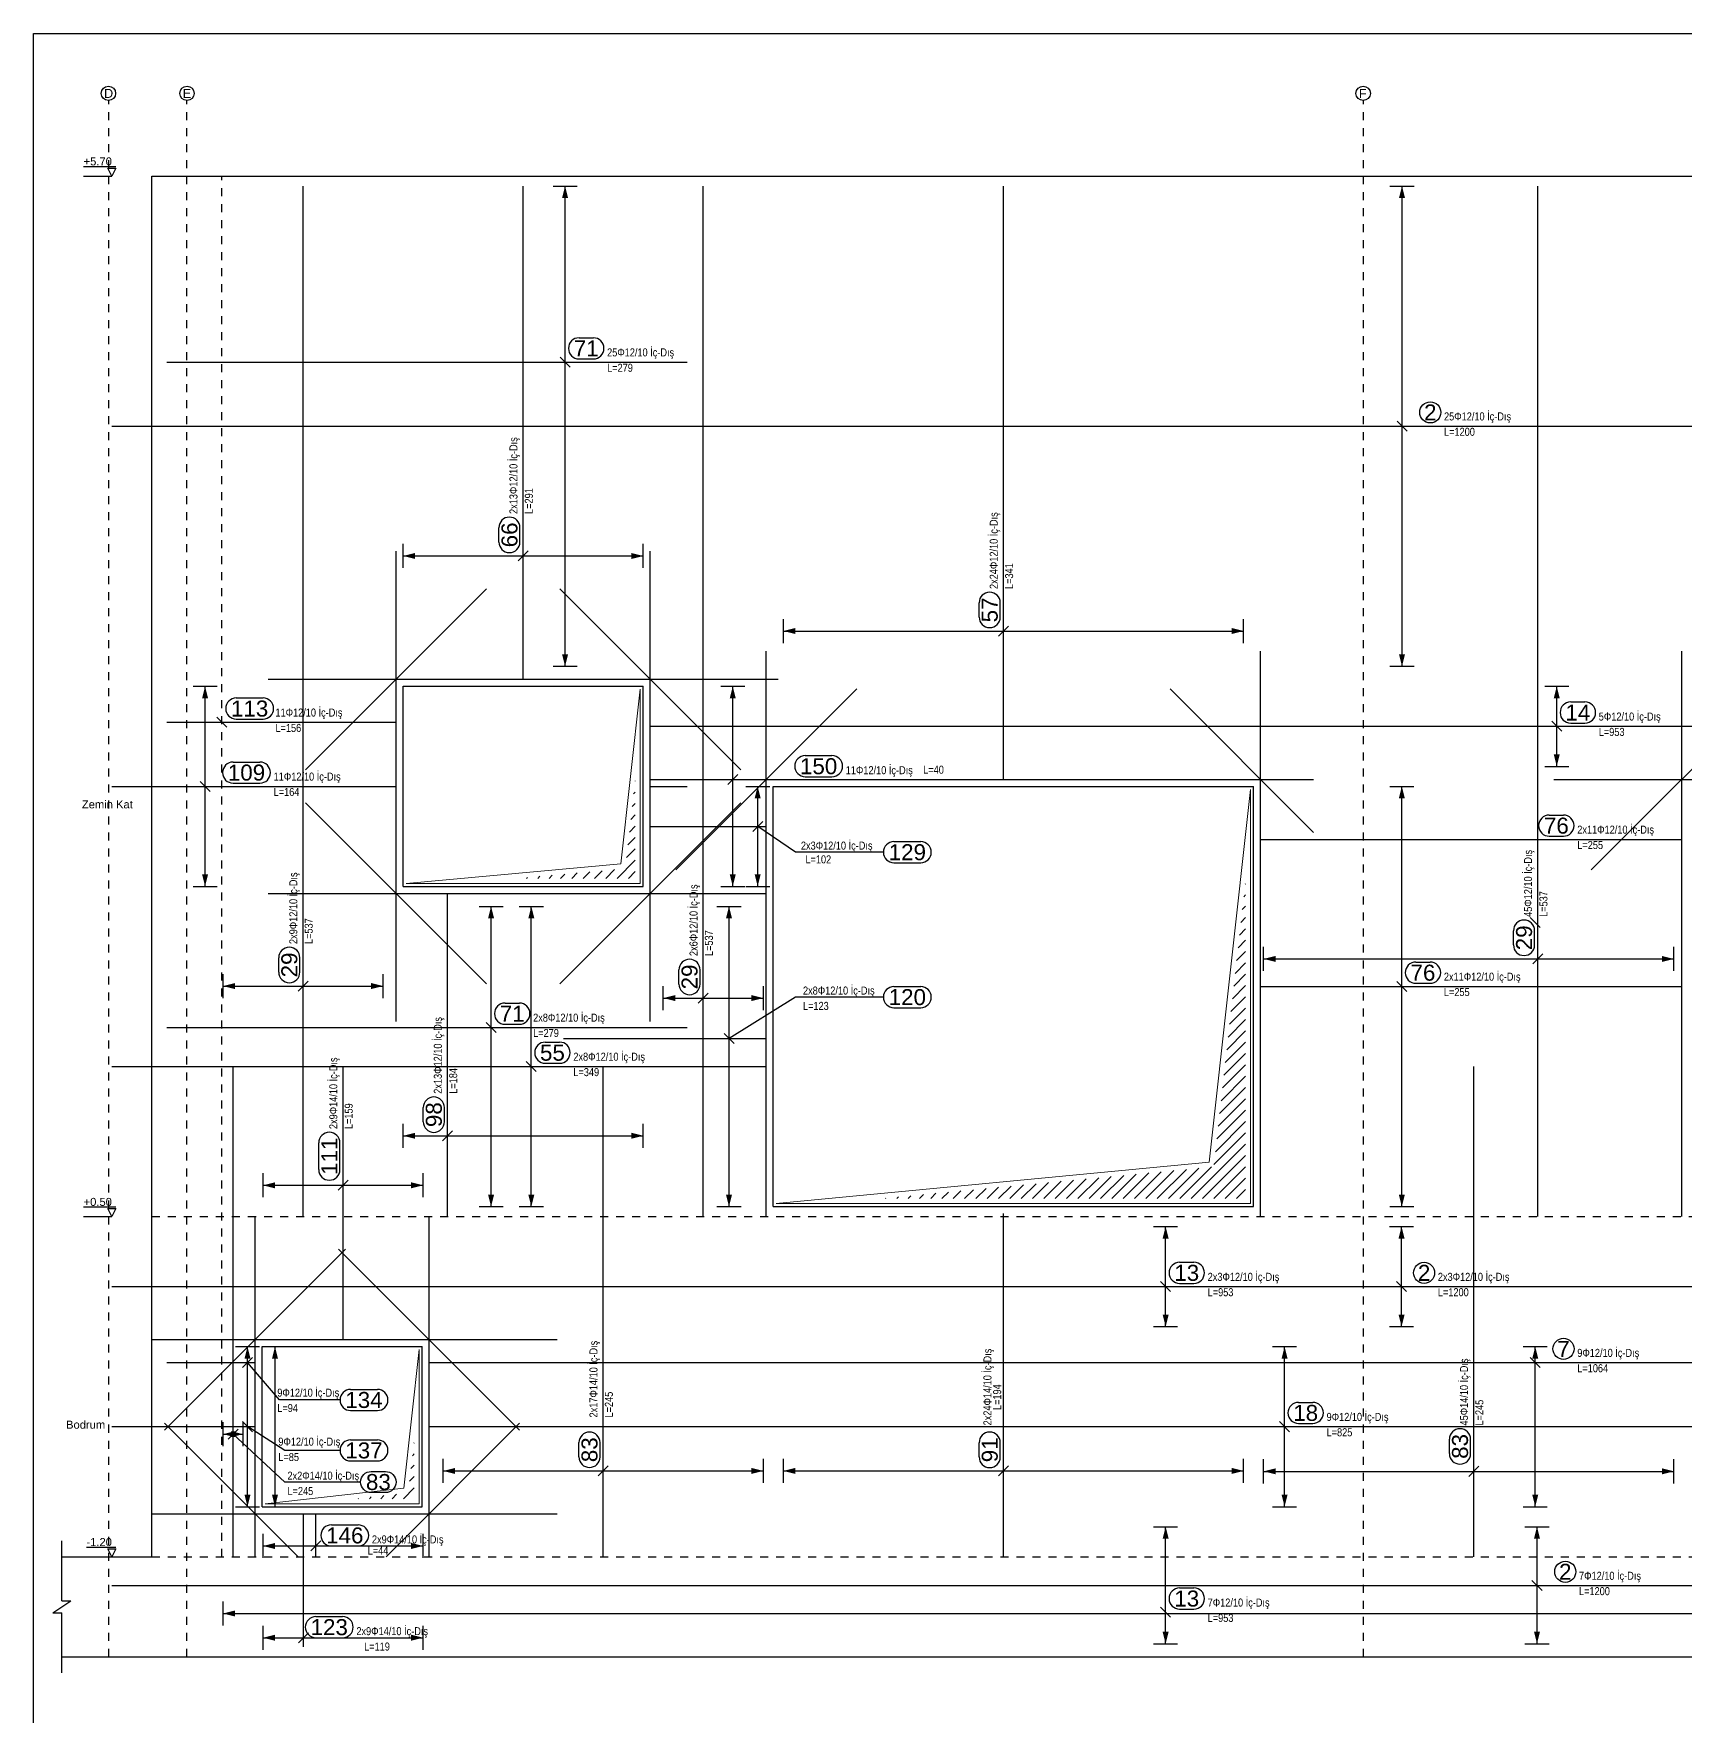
# Model space of a CAD drawing. Header units: metres. Extents: x 419734 to 420376, y 4564732 to 4565123.
# Drawn here: x 419946.1 to 419966.74, y 4564884.92 to 4564905.94 of the extents above; entities that cross this region are included whole.
import ezdxf

# ---------------------------------------------------------------- set-up
doc = ezdxf.new("R2010")
doc.units = ezdxf.units.M
doc.linetypes.add('NASCOSTA', pattern=[0.375, 0.25, -0.125])
doc.linetypes.add('TRATTO-PUNTO', pattern=[1, 0.5, -0.25, 0, -0.25])
for name, color, linetype in [('Standart', 7, 'Continuous'), ('SW_ASSI', 7, 'TRATTO-PUNTO'), ('SW_DIM', 33, 'Continuous'), ('SW_SEZIONI-ARMATURA', 3, 'Continuous'), ('SW_SEZIONI_CARPENTERIA', 4, 'Continuous'), ('SW_TRATT', 7, 'NASCOSTA'), ('SW_TXT_TESTI', 1, 'Continuous')]:
    doc.layers.add(name, color=color, linetype=linetype)
doc.styles.add('arial_1_18', font='arial.ttf', dxfattribs={"height": 0.2})
doc.styles.add('SWS', font='ARIALN.TTF')

msp = doc.modelspace()

# ---------------------------------------------------------------- hatches: boundary and pattern name
at = {"layer": 'SW_DIM', "linetype": 'Continuous', "lineweight": 5}
for points in [[(419952.77906, 4564903.88444), (419952.70406, 4564903.88444), (419952.74156, 4564904.03444)], [(419963.23445, 4564903.88444), (419963.15945, 4564903.88444), (419963.19695, 4564904.03444)], [(419950.86835, 4564899.37506), (419950.71835, 4564899.41256), (419950.86835, 4564899.45006)], [(419953.71835, 4564899.41256), (419953.56835, 4564899.37506), (419953.56835, 4564899.45006)], [(419955.61835, 4564898.43756), (419955.46835, 4564898.47506), (419955.61835, 4564898.51256)], [(419961.21835, 4564898.47506), (419961.06835, 4564898.43756), (419961.06835, 4564898.51256)], [(419952.74156, 4564898.03444), (419952.70406, 4564898.18444), (419952.77906, 4564898.18444)], [(419963.19695, 4564898.03444), (419963.15945, 4564898.18444), (419963.23445, 4564898.18444)], [(419948.28155, 4564897.63444), (419948.20655, 4564897.63444), (419948.24405, 4564897.78444)], [(419954.87348, 4564897.63444), (419954.79848, 4564897.63444), (419954.83598, 4564897.78444)], [(419955.18516, 4564896.38444), (419955.11016, 4564896.38444), (419955.14766, 4564896.53444)], [(419963.23247, 4564896.38444), (419963.15747, 4564896.38444), (419963.19497, 4564896.53444)], [(419948.24405, 4564895.28444), (419948.20655, 4564895.43444), (419948.28155, 4564895.43444)], [(419954.83598, 4564895.28444), (419954.79848, 4564895.43444), (419954.87348, 4564895.43444)], [(419955.14766, 4564895.28444), (419955.11016, 4564895.43444), (419955.18516, 4564895.43444)], [(419951.85473, 4564894.88444), (419951.77973, 4564894.88444), (419951.81723, 4564895.03444)], [(419952.3574, 4564894.88444), (419952.2824, 4564894.88444), (419952.3199, 4564895.03444)], [(419954.8269, 4564894.88444), (419954.7519, 4564894.88444), (419954.7894, 4564895.03444)], [(419961.61835, 4564894.34069), (419961.46835, 4564894.37819), (419961.61835, 4564894.41569)], [(419966.59335, 4564894.37819), (419966.44335, 4564894.34069), (419966.44335, 4564894.41569)], [(419948.61835, 4564894.00185), (419948.46835, 4564894.03935), (419948.61835, 4564894.07685)], [(419950.46835, 4564894.03935), (419950.31835, 4564894.00185), (419950.31835, 4564894.07685)], [(419954.11835, 4564893.85185), (419953.96835, 4564893.88935), (419954.11835, 4564893.92685)], [(419955.21835, 4564893.88935), (419955.06835, 4564893.85185), (419955.06835, 4564893.92685)], [(419950.86835, 4564892.13131), (419950.71835, 4564892.16881), (419950.86835, 4564892.20631)], [(419953.71835, 4564892.16881), (419953.56835, 4564892.13131), (419953.56835, 4564892.20631)], [(419949.11835, 4564891.51233), (419948.96835, 4564891.54983), (419949.11835, 4564891.58733)], [(419950.96835, 4564891.54983), (419950.81835, 4564891.51233), (419950.81835, 4564891.58733)], [(419951.81723, 4564891.28444), (419951.77973, 4564891.43444), (419951.85473, 4564891.43444)], [(419952.3199, 4564891.28444), (419952.2824, 4564891.43444), (419952.3574, 4564891.43444)], [(419954.7894, 4564891.28444), (419954.7519, 4564891.43444), (419954.8269, 4564891.43444)], [(419963.19497, 4564891.28444), (419963.15747, 4564891.43444), (419963.23247, 4564891.43444)], [(419963.22893, 4564890.88444), (419963.15393, 4564890.88444), (419963.19143, 4564891.03444)], [(419963.19143, 4564889.78444), (419963.15393, 4564889.93444), (419963.22893, 4564889.93444)], [(419948.81158, 4564889.38444), (419948.73658, 4564889.38444), (419948.77408, 4564889.53444)], [(419949.15533, 4564889.38444), (419949.08033, 4564889.38444), (419949.11783, 4564889.53444)], [(419961.76734, 4564889.38444), (419961.69234, 4564889.38444), (419961.72984, 4564889.53444)], [(419964.89909, 4564889.38444), (419964.82409, 4564889.38444), (419964.86159, 4564889.53444)], [(419948.61835, 4564888.40319), (419948.46835, 4564888.44069), (419948.61835, 4564888.47819)], [(419948.71835, 4564888.44069), (419948.56835, 4564888.40319), (419948.56835, 4564888.47819)], [(419951.36835, 4564887.94381), (419951.21835, 4564887.98131), (419951.36835, 4564888.01881)], [(419955.21835, 4564887.98131), (419955.06835, 4564887.94381), (419955.06835, 4564888.01881)], [(419955.61835, 4564887.94381), (419955.46835, 4564887.98131), (419955.61835, 4564888.01881)], [(419961.21835, 4564887.98131), (419961.06835, 4564887.94381), (419961.06835, 4564888.01881)], [(419961.61835, 4564887.93884), (419961.46835, 4564887.97634), (419961.61835, 4564888.01384)], [(419966.59335, 4564887.97634), (419966.44335, 4564887.93884), (419966.44335, 4564888.01384)], [(419948.77408, 4564887.53444), (419948.73658, 4564887.68444), (419948.81158, 4564887.68444)], [(419949.11783, 4564887.53444), (419949.08033, 4564887.68444), (419949.15533, 4564887.68444)], [(419961.72984, 4564887.53444), (419961.69234, 4564887.68444), (419961.76734, 4564887.68444)], [(419964.86159, 4564887.53444), (419964.82409, 4564887.68444), (419964.89909, 4564887.68444)], [(419960.2817, 4564887.13444), (419960.2067, 4564887.13444), (419960.2442, 4564887.28444)], [(419964.92091, 4564887.13444), (419964.84591, 4564887.13444), (419964.88341, 4564887.28444)], [(419949.11835, 4564887.00631), (419948.96835, 4564887.04381), (419949.11835, 4564887.08131)], [(419950.96835, 4564887.04381), (419950.81835, 4564887.00631), (419950.81835, 4564887.08131)], [(419948.61835, 4564886.16233), (419948.46835, 4564886.19983), (419948.61835, 4564886.23733)], [(419949.11835, 4564885.85996), (419948.96835, 4564885.89746), (419949.11835, 4564885.93496)], [(419950.96835, 4564885.89746), (419950.81835, 4564885.85996), (419950.81835, 4564885.93496)], [(419960.2442, 4564885.82194), (419960.2067, 4564885.97194), (419960.2817, 4564885.97194)], [(419964.88341, 4564885.82194), (419964.84591, 4564885.97194), (419964.92091, 4564885.97194)]]:
    msp.add_hatch(color=256, dxfattribs=at).paths.add_polyline_path(points)
at = {"layer": 'SW_DIM', "linetype": 'Continuous', "lineweight": -3}
for points in [[(419965.16738, 4564897.63444), (419965.09238, 4564897.63444), (419965.12988, 4564897.78444)], [(419965.12988, 4564896.78444), (419965.09238, 4564896.93444), (419965.16738, 4564896.93444)], [(419963.23247, 4564896.38444), (419963.15747, 4564896.38444), (419963.19497, 4564896.53444)], [(419963.19497, 4564891.28444), (419963.15747, 4564891.43444), (419963.23247, 4564891.43444)], [(419960.2817, 4564890.88444), (419960.2067, 4564890.88444), (419960.2442, 4564891.03444)], [(419960.2442, 4564889.78444), (419960.2067, 4564889.93444), (419960.2817, 4564889.93444)]]:
    msp.add_hatch(color=256, dxfattribs=at).paths.add_polyline_path(points)

# ---------------------------------------------------------------- linework, layer by layer
for centre in [(419947.03684, 4564905.19272), (419948.01833, 4564905.19279), (419962.71184, 4564905.19272)]:
    msp.add_circle(centre, 0.09)
at = {"layer": 'Standart', "color": 2}
msp.add_line((419946.10266, 4564905.93855), (420327.35266, 4564905.93855), dxfattribs=at)
msp.add_lwpolyline([(420376.27637, 4564863.89188), (419946.10266, 4564863.89188), (419946.10266, 4564905.93855)], dxfattribs=at)
at = {"layer": 'Standart', "color": 2, "linetype": 'Continuous', "lineweight": 5}
for points in [[(419952.80406, 4564901.77194), (419952.67906, 4564901.89694)], [(419963.25945, 4564900.97194), (419963.13445, 4564901.09694)], [(419952.15585, 4564899.35006), (419952.28085, 4564899.47506)], [(419958.15585, 4564898.41256), (419958.28085, 4564898.53756)], [(419953.43783, 4564895.56444), (419953.68033, 4564897.74694)], [(419953.68033, 4564895.32194), (419953.68033, 4564897.74694)], [(419948.51784, 4564897.27194), (419948.39284, 4564897.39694)], [(419965.19238, 4564897.22194), (419965.06738, 4564897.34694)], [(419954.77348, 4564896.55944), (419954.89848, 4564896.68444)], [(419948.30655, 4564896.47194), (419948.18155, 4564896.59694)], [(419953.59803, 4564896.44024), (419953.61783, 4564896.46004)], [(419953.61571, 4564896.59938), (419953.61783, 4564896.60151)], [(419960.78783, 4564891.83944), (419961.30533, 4564896.49694)], [(419961.30533, 4564891.32194), (419961.30533, 4564896.49694)], [(419953.58035, 4564896.28109), (419953.61783, 4564896.31857)], [(419953.54498, 4564895.96279), (419953.61783, 4564896.03564)], [(419953.56266, 4564896.12194), (419953.61783, 4564896.17711)], [(419955.08516, 4564895.97194), (419955.21016, 4564896.09694)], [(419953.5273, 4564895.80364), (419953.61783, 4564895.89418)], [(419953.39103, 4564895.38444), (419953.61783, 4564895.61124)], [(419953.50961, 4564895.64449), (419953.61783, 4564895.75271)], [(419950.75533, 4564895.32194), (419953.43783, 4564895.56444)], [(419952.2593, 4564895.38444), (419952.27107, 4564895.3962)], [(419952.40077, 4564895.38444), (419952.42659, 4564895.41026)], [(419952.54223, 4564895.38444), (419952.58212, 4564895.42433)], [(419952.6837, 4564895.38444), (419952.73765, 4564895.43839)], [(419952.82516, 4564895.38444), (419952.89317, 4564895.45245)], [(419952.96663, 4564895.38444), (419953.0487, 4564895.46651)], [(419953.1081, 4564895.38444), (419953.20422, 4564895.48056)], [(419953.24956, 4564895.38444), (419953.35975, 4564895.49462)], [(419953.53249, 4564895.38444), (419953.61783, 4564895.46978)], [(419950.75533, 4564895.32194), (419953.68033, 4564895.32194)], [(419961.21891, 4564895.15319), (419961.24283, 4564895.17711)], [(419961.23659, 4564895.31234), (419961.24283, 4564895.31857)], [(419961.20122, 4564894.99404), (419961.24283, 4564895.03564)], [(419961.18354, 4564894.83489), (419961.24283, 4564894.89418)], [(419964.92408, 4564894.77194), (419964.79908, 4564894.89694)], [(419961.14817, 4564894.51659), (419961.24283, 4564894.61125)], [(419961.16586, 4564894.67574), (419961.24283, 4564894.75271)], [(419961.13049, 4564894.35744), (419961.24283, 4564894.46978)], [(419964.83085, 4564894.31569), (419964.95585, 4564894.44069)], [(419961.09512, 4564894.03914), (419961.24283, 4564894.18685)], [(419961.11281, 4564894.19829), (419961.24283, 4564894.32831)], [(419949.40585, 4564893.97685), (419949.53085, 4564894.10185)], [(419954.40585, 4564893.82685), (419954.53085, 4564893.95185)], [(419961.07744, 4564893.87999), (419961.24283, 4564894.04538)], [(419963.25747, 4564893.97194), (419963.13247, 4564894.09694)], [(419961.04207, 4564893.5617), (419961.24283, 4564893.76245)], [(419961.05976, 4564893.72084), (419961.24283, 4564893.90391)], [(419951.87973, 4564893.45993), (419951.75473, 4564893.58493)], [(419961.02439, 4564893.40255), (419961.24283, 4564893.62098)], [(419954.8519, 4564893.32136), (419954.7269, 4564893.44636)], [(419960.98902, 4564893.08425), (419961.24283, 4564893.33805)], [(419961.00671, 4564893.2434), (419961.24283, 4564893.47952)], [(419952.3824, 4564892.97194), (419952.2574, 4564893.09694)], [(419960.97134, 4564892.9251), (419961.24283, 4564893.19659)], [(419960.93598, 4564892.6068), (419961.24283, 4564892.91365)], [(419960.95366, 4564892.76595), (419961.24283, 4564893.05512)], [(419960.91829, 4564892.44765), (419961.24283, 4564892.77219)], [(419960.88292, 4564892.12935), (419961.24283, 4564892.48926)], [(419960.90061, 4564892.2885), (419961.24283, 4564892.63072)], [(419960.86524, 4564891.9702), (419961.24283, 4564892.34779)], [(419951.21108, 4564892.10631), (419951.33608, 4564892.23131)], [(419960.56241, 4564891.38444), (419961.24283, 4564892.06486)], [(419960.84756, 4564891.81105), (419961.24283, 4564892.20632)], [(419955.38033, 4564891.32194), (419960.78783, 4564891.83944)], [(419960.70387, 4564891.38444), (419961.24283, 4564891.92339)], [(419949.90585, 4564891.48733), (419950.03085, 4564891.61233)], [(419958.86482, 4564891.38444), (419959.09503, 4564891.61465)], [(419959.00628, 4564891.38444), (419959.25146, 4564891.62962)], [(419959.14775, 4564891.38444), (419959.4079, 4564891.64459)], [(419959.28921, 4564891.38444), (419959.56434, 4564891.65956)], [(419959.43068, 4564891.38444), (419959.72078, 4564891.67453)], [(419959.57214, 4564891.38444), (419959.87721, 4564891.68951)], [(419959.71361, 4564891.38444), (419960.03365, 4564891.70448)], [(419959.85508, 4564891.38444), (419960.19009, 4564891.71945)], [(419959.99654, 4564891.38444), (419960.34652, 4564891.73442)], [(419960.13801, 4564891.38444), (419960.50296, 4564891.74939)], [(419960.27948, 4564891.38444), (419960.6594, 4564891.76436)], [(419960.42094, 4564891.38444), (419960.81584, 4564891.77933)], [(419960.84534, 4564891.38444), (419961.24283, 4564891.78193)], [(419960.9868, 4564891.38444), (419961.24283, 4564891.64046)], [(419956.88429, 4564891.38444), (419956.90491, 4564891.40505)], [(419957.02576, 4564891.38444), (419957.06135, 4564891.42003)], [(419957.16723, 4564891.38444), (419957.21779, 4564891.435)], [(419957.30869, 4564891.38444), (419957.37422, 4564891.44997)], [(419957.45016, 4564891.38444), (419957.53066, 4564891.46494)], [(419957.59162, 4564891.38444), (419957.6871, 4564891.47991)], [(419957.73309, 4564891.38444), (419957.84353, 4564891.49488)], [(419957.87455, 4564891.38444), (419957.99997, 4564891.50985)], [(419958.01602, 4564891.38444), (419958.15641, 4564891.52482)], [(419958.15749, 4564891.38444), (419958.31284, 4564891.53979)], [(419958.29895, 4564891.38444), (419958.46928, 4564891.55477)], [(419958.44042, 4564891.38444), (419958.62572, 4564891.56974)], [(419958.58189, 4564891.38444), (419958.78215, 4564891.58471)], [(419958.72335, 4564891.38444), (419958.93859, 4564891.59968)], [(419961.12827, 4564891.38444), (419961.24283, 4564891.49899)], [(419955.38033, 4564891.32194), (419961.30533, 4564891.32194)], [(419956.74283, 4564891.38444), (419956.74847, 4564891.39008)], [(419960.3067, 4564890.22194), (419960.1817, 4564890.34694)], [(419963.25393, 4564890.22194), (419963.12893, 4564890.34694)], [(419948.71158, 4564889.27194), (419948.83658, 4564889.39694)], [(419950.72533, 4564887.76444), (419950.91783, 4564889.49694)], [(419950.91783, 4564887.57194), (419950.91783, 4564889.49694)], [(419964.92409, 4564889.27194), (419964.79909, 4564889.39694)], [(419948.53168, 4564888.37819), (419948.65668, 4564888.50319)], [(419948.83658, 4564888.47194), (419948.71158, 4564888.59694)], [(419961.79234, 4564888.47194), (419961.66734, 4564888.59694)], [(419950.85108, 4564888.33018), (419950.85533, 4564888.33444)], [(419950.81571, 4564888.01189), (419950.85533, 4564888.05151)], [(419950.8334, 4564888.17103), (419950.85533, 4564888.19297)], [(419953.15586, 4564887.91881), (419953.28086, 4564888.04381)], [(419958.15585, 4564887.91881), (419958.28085, 4564888.04381)], [(419964.03085, 4564887.91384), (419964.15585, 4564888.03884)], [(419950.79803, 4564887.85274), (419950.85533, 4564887.91004)], [(419948.99283, 4564887.57194), (419950.72533, 4564887.76444)], [(419950.15533, 4564887.63444), (419950.15959, 4564887.63869)], [(419950.2968, 4564887.63444), (419950.31874, 4564887.65637)], [(419950.43827, 4564887.63444), (419950.47789, 4564887.67406)], [(419950.57973, 4564887.63444), (419950.63704, 4564887.69174)], [(419950.7212, 4564887.63444), (419950.85533, 4564887.76857)], [(419948.99283, 4564887.57194), (419950.91783, 4564887.57194)], [(419949.56369, 4564886.98131), (419949.68869, 4564887.10631)], [(419964.94591, 4564886.48694), (419964.82091, 4564886.61194)], [(419960.3067, 4564886.15233), (419960.1817, 4564886.27733)], [(419949.40983, 4564885.83496), (419949.53483, 4564885.95996)]]:
    msp.add_lwpolyline(points, dxfattribs=at)
at = {"layer": 'SW_ASSI', "ltscale": 0.2}
for points in [[(419947.04283, 4564885.65943), (419947.04283, 4564905.10292)], [(419948.01783, 4564885.65943), (419948.01783, 4564905.10292)], [(419962.71783, 4564885.65943), (419962.71783, 4564905.10292)]]:
    msp.add_lwpolyline(points, dxfattribs=at)
at = {"layer": 'SW_DIM', "linetype": 'Continuous', "lineweight": -3}
for points in [[(419947.13033, 4564904.2761), (419946.72682, 4564904.2761)], [(419947.08033, 4564904.15944), (419947.03033, 4564904.25944)], [(419947.03033, 4564904.25944), (419947.13033, 4564904.25944)], [(419947.13033, 4564904.25944), (419947.08033, 4564904.15944)], [(419946.72682, 4564904.15944), (419947.08033, 4564904.15944)], [(419952.59156, 4564904.03444), (419952.89156, 4564904.03444)], [(419952.74156, 4564898.03444), (419952.74156, 4564904.03444)], [(419963.04695, 4564904.03444), (419963.34695, 4564904.03444)], [(419963.19695, 4564898.03444), (419963.19695, 4564904.03444)], [(419950.71835, 4564899.26256), (419950.71835, 4564899.56256)], [(419950.71835, 4564899.41256), (419953.71835, 4564899.41256)], [(419953.71835, 4564899.26256), (419953.71835, 4564899.56256)], [(419955.46835, 4564898.32506), (419955.46835, 4564898.62506)], [(419961.21835, 4564898.32506), (419961.21835, 4564898.62506)], [(419955.46835, 4564898.47506), (419961.21835, 4564898.47506)], [(419952.59156, 4564898.03444), (419952.89156, 4564898.03444)], [(419963.04695, 4564898.03444), (419963.34695, 4564898.03444)], [(419948.09405, 4564897.78444), (419948.39405, 4564897.78444)], [(419948.24405, 4564895.28444), (419948.24405, 4564897.78444)], [(419954.68598, 4564897.78444), (419954.98598, 4564897.78444)], [(419954.83598, 4564895.28444), (419954.83598, 4564897.78444)], [(419964.97988, 4564897.78444), (419965.27988, 4564897.78444)], [(419965.12988, 4564896.78444), (419965.12988, 4564897.78444)], [(419964.97988, 4564896.78444), (419965.27988, 4564896.78444)], [(419954.99766, 4564896.53444), (419955.29766, 4564896.53444)], [(419955.14766, 4564895.28444), (419955.14766, 4564896.53444)], [(419963.04497, 4564896.53444), (419963.34497, 4564896.53444)], [(419963.19497, 4564891.28444), (419963.19497, 4564896.53444)], [(419948.09405, 4564895.28444), (419948.39405, 4564895.28444)], [(419954.68598, 4564895.28444), (419954.98598, 4564895.28444)], [(419954.99766, 4564895.28444), (419955.29766, 4564895.28444)], [(419951.66723, 4564895.03444), (419951.96723, 4564895.03444)], [(419951.81723, 4564891.28444), (419951.81723, 4564895.03444)], [(419952.1699, 4564895.03444), (419952.4699, 4564895.03444)], [(419952.3199, 4564891.28444), (419952.3199, 4564895.03444)], [(419954.6394, 4564895.03444), (419954.9394, 4564895.03444)], [(419954.7894, 4564891.28444), (419954.7894, 4564895.03444)], [(419961.46835, 4564894.22819), (419961.46835, 4564894.52819)], [(419961.46835, 4564894.37819), (419966.59335, 4564894.37819)], [(419966.59335, 4564894.22819), (419966.59335, 4564894.52819)], [(419948.46835, 4564893.88935), (419948.46835, 4564894.18935)], [(419950.46835, 4564893.88935), (419950.46835, 4564894.18935)], [(419948.46835, 4564894.03935), (419950.46835, 4564894.03935)], [(419953.96835, 4564893.73935), (419953.96835, 4564894.03935)], [(419955.21835, 4564893.73935), (419955.21835, 4564894.03935)], [(419953.96835, 4564893.88935), (419955.21835, 4564893.88935)], [(419950.71835, 4564892.01881), (419950.71835, 4564892.31881)], [(419953.71835, 4564892.01881), (419953.71835, 4564892.31881)], [(419950.71835, 4564892.16881), (419953.71835, 4564892.16881)], [(419948.96835, 4564891.39983), (419948.96835, 4564891.69983)], [(419950.96835, 4564891.39983), (419950.96835, 4564891.69983)], [(419948.96835, 4564891.54983), (419950.96835, 4564891.54983)], [(419947.13033, 4564891.2761), (419946.72682, 4564891.2761)], [(419947.08033, 4564891.15944), (419947.03033, 4564891.25944)], [(419947.03033, 4564891.25944), (419947.13033, 4564891.25944)], [(419947.13033, 4564891.25944), (419947.08033, 4564891.15944)], [(419951.66723, 4564891.28444), (419951.96723, 4564891.28444)], [(419952.1699, 4564891.28444), (419952.4699, 4564891.28444)], [(419954.6394, 4564891.28444), (419954.9394, 4564891.28444)], [(419963.04497, 4564891.28444), (419963.34497, 4564891.28444)], [(419946.72682, 4564891.15944), (419947.08033, 4564891.15944)], [(419960.0942, 4564891.03444), (419960.3942, 4564891.03444)], [(419960.2442, 4564889.78444), (419960.2442, 4564891.03444)], [(419963.04143, 4564891.03444), (419963.34143, 4564891.03444)], [(419963.19143, 4564889.78444), (419963.19143, 4564891.03444)], [(419960.0942, 4564889.78444), (419960.3942, 4564889.78444)], [(419963.04143, 4564889.78444), (419963.34143, 4564889.78444)], [(419948.62408, 4564889.53444), (419948.92408, 4564889.53444)], [(419948.77408, 4564887.53444), (419948.77408, 4564889.53444)], [(419948.96783, 4564889.53444), (419949.26783, 4564889.53444)], [(419949.11783, 4564887.53444), (419949.11783, 4564889.53444)], [(419961.57984, 4564889.53444), (419961.87984, 4564889.53444)], [(419961.72984, 4564887.53444), (419961.72984, 4564889.53444)], [(419964.71159, 4564889.53444), (419965.01159, 4564889.53444)], [(419964.86159, 4564887.53444), (419964.86159, 4564889.53444)], [(419948.46835, 4564888.29069), (419948.46835, 4564888.59069)], [(419948.71835, 4564888.29069), (419948.71835, 4564888.59069)], [(419948.46835, 4564888.44069), (419948.71835, 4564888.44069)], [(419951.21835, 4564887.83131), (419951.21835, 4564888.13131)], [(419955.21835, 4564887.83131), (419955.21835, 4564888.13131)], [(419955.46835, 4564887.83131), (419955.46835, 4564888.13131)], [(419961.21835, 4564887.83131), (419961.21835, 4564888.13131)], [(419961.46835, 4564887.82634), (419961.46835, 4564888.12634)], [(419966.59335, 4564887.82634), (419966.59335, 4564888.12634)], [(419951.21835, 4564887.98131), (419955.21835, 4564887.98131)], [(419955.46835, 4564887.98131), (419961.21835, 4564887.98131)], [(419961.46835, 4564887.97634), (419966.59335, 4564887.97634)], [(419948.62408, 4564887.53444), (419948.92408, 4564887.53444)], [(419948.96783, 4564887.53444), (419949.26783, 4564887.53444)], [(419961.57984, 4564887.53444), (419961.87984, 4564887.53444)], [(419964.71159, 4564887.53444), (419965.01159, 4564887.53444)], [(419948.96835, 4564886.89381), (419948.96835, 4564887.19381)], [(419950.96835, 4564886.89381), (419950.96835, 4564887.19381)], [(419960.0942, 4564887.28444), (419960.3942, 4564887.28444)], [(419960.2442, 4564885.82194), (419960.2442, 4564887.28444)], [(419964.73341, 4564887.28444), (419965.03341, 4564887.28444)], [(419964.88341, 4564885.82194), (419964.88341, 4564887.28444)], [(419946.45533, 4564886.35944), (419946.45533, 4564887.10944)], [(419947.13033, 4564887.0261), (419946.76192, 4564887.0261)], [(419947.08033, 4564886.90944), (419947.03033, 4564887.00944)], [(419947.03033, 4564887.00944), (419947.13033, 4564887.00944)], [(419947.13033, 4564887.00944), (419947.08033, 4564886.90944)], [(419948.96835, 4564887.04381), (419950.96835, 4564887.04381)], [(419946.76192, 4564886.90944), (419947.08033, 4564886.90944)], [(419946.34283, 4564886.20944), (419946.56783, 4564886.35944)], [(419946.45533, 4564886.35944), (419946.56783, 4564886.35944)], [(419948.46835, 4564886.04983), (419948.46835, 4564886.34983)], [(419946.34283, 4564886.20944), (419946.45533, 4564886.20944)], [(419946.45533, 4564885.45944), (419946.45533, 4564886.20944)], [(419948.46835, 4564886.19983), (419998.59335, 4564886.19983)], [(419948.96835, 4564885.74746), (419948.96835, 4564886.04746)], [(419950.96835, 4564885.74746), (419950.96835, 4564886.04746)], [(419948.96835, 4564885.89746), (419950.96835, 4564885.89746)], [(419960.0942, 4564885.82194), (419960.3942, 4564885.82194)], [(419964.73341, 4564885.82194), (419965.03341, 4564885.82194)]]:
    msp.add_lwpolyline(points, dxfattribs=at)
at = {"layer": 'SW_SEZIONI-ARMATURA'}
for points in [[(419949.46835, 4564891.15944), (419949.46835, 4564904.03444)], [(419952.21835, 4564897.87194), (419952.21835, 4564904.03444)], [(419954.46835, 4564891.15944), (419954.46835, 4564904.03444)], [(419958.21835, 4564896.62194), (419958.21835, 4564904.03444)], [(419964.89335, 4564891.15944), (419964.89335, 4564904.03444)], [(419952.9159, 4564902.13844), (419953.09467, 4564902.13844)], [(419947.76783, 4564901.83444), (419954.26663, 4564901.83444)], [(419952.9159, 4564901.87444), (419953.09467, 4564901.87444)], [(419947.08033, 4564901.03444), (419977.08033, 4564901.03444)], [(419951.91435, 4564899.5869), (419951.91435, 4564899.76567)], [(419952.17835, 4564899.5869), (419952.17835, 4564899.76567)], [(419950.63033, 4564893.59694), (419950.63033, 4564899.47194)], [(419953.80534, 4564893.59694), (419953.80534, 4564899.47194)], [(419949.49896, 4564896.74057), (419951.76171, 4564899.00331)], [(419954.9367, 4564896.74057), (419952.67396, 4564899.00331)], [(419957.91435, 4564898.6494), (419957.91435, 4564898.82817)], [(419958.17835, 4564898.6494), (419958.17835, 4564898.82817)], [(419955.25533, 4564891.15943), (419955.25533, 4564898.22194)], [(419961.43033, 4564891.15943), (419961.43033, 4564898.22194)], [(419966.69283, 4564891.15943), (419966.69283, 4564898.22194)], [(419949.03034, 4564897.87194), (419955.40533, 4564897.87194)], [(419954.12396, 4564895.49057), (419956.3867, 4564897.75331)], [(419962.09336, 4564895.95891), (419960.29896, 4564897.75331)], [(419965.56146, 4564895.49057), (419967.8242, 4564897.75331)], [(419948.63374, 4564897.63844), (419948.96789, 4564897.63844)], [(419965.30422, 4564897.58844), (419965.48298, 4564897.58844)], [(419947.76783, 4564897.33444), (419950.63033, 4564897.33444)], [(419948.63374, 4564897.37444), (419948.96789, 4564897.37444)], [(419953.80534, 4564897.28444), (419982.72348, 4564897.28444)], [(419965.30422, 4564897.32444), (419965.48298, 4564897.32444)], [(419955.74185, 4564896.9183), (419956.07599, 4564896.9183)], [(419948.59454, 4564896.83844), (419948.92868, 4564896.83844)], [(419955.74185, 4564896.6543), (419956.07599, 4564896.6543)], [(419947.08033, 4564896.53444), (419950.63033, 4564896.53444)], [(419948.59454, 4564896.57444), (419948.92868, 4564896.57444)], [(419953.80534, 4564896.62194), (419962.09336, 4564896.62194)], [(419953.80534, 4564896.53444), (419954.26663, 4564896.53444)], [(419965.09283, 4564896.62194), (419974.46783, 4564896.62194)], [(419949.49896, 4564896.32831), (419951.76171, 4564894.06557)], [(419952.67396, 4564894.06557), (419954.9367, 4564896.32831)], [(419953.80534, 4564896.03444), (419955.25533, 4564896.03444)], [(419956.7182, 4564895.71163), (419955.61911, 4564895.71163), (419955.14766, 4564896.03444)], [(419965.03592, 4564896.1756), (419965.21469, 4564896.1756)], [(419956.8502, 4564895.84363), (419957.18435, 4564895.84363)], [(419961.43033, 4564895.8716), (419966.69283, 4564895.8716)], [(419965.03592, 4564895.9116), (419965.21469, 4564895.9116)], [(419956.8502, 4564895.57963), (419957.18435, 4564895.57963)], [(419949.03034, 4564895.19694), (419955.25533, 4564895.19694)], [(419951.27358, 4564891.15944), (419951.27358, 4564895.19694)], [(419964.58935, 4564894.55253), (419964.58935, 4564894.73129)], [(419964.85335, 4564894.55253), (419964.85335, 4564894.73129)], [(419949.16435, 4564894.21369), (419949.16435, 4564894.39246)], [(419949.42835, 4564894.21369), (419949.42835, 4564894.39246)], [(419963.36931, 4564894.33844), (419963.54807, 4564894.33844)], [(419954.16435, 4564894.06369), (419954.16435, 4564894.24246)], [(419954.42835, 4564894.06369), (419954.42835, 4564894.24246)], [(419956.8502, 4564894.03314), (419957.18435, 4564894.03314)], [(419961.43033, 4564894.03444), (419966.69283, 4564894.03444)], [(419963.36931, 4564894.07444), (419963.54807, 4564894.07444)], [(419951.99158, 4564893.82643), (419952.17034, 4564893.82643)], [(419956.7182, 4564893.90114), (419955.61911, 4564893.90114), (419954.7894, 4564893.38386)], [(419956.8502, 4564893.76914), (419957.18435, 4564893.76914)], [(419947.76783, 4564893.52243), (419954.26663, 4564893.52243)], [(419951.99158, 4564893.56243), (419952.17034, 4564893.56243)], [(419952.49424, 4564893.33844), (419952.67301, 4564893.33844)], [(419952.72348, 4564893.38386), (419955.25533, 4564893.38386)], [(419952.49424, 4564893.07444), (419952.67301, 4564893.07444)], [(419947.08033, 4564893.03444), (419955.25533, 4564893.03444)], [(419948.59418, 4564886.90944), (419948.59418, 4564893.03444)], [(419949.96835, 4564889.62194), (419949.96835, 4564893.03444)], [(419953.21835, 4564886.90944), (419953.21835, 4564893.03444)], [(419964.09335, 4564886.90944), (419964.09335, 4564893.03444)], [(419950.96958, 4564892.34315), (419950.96958, 4564892.52192)], [(419951.23358, 4564892.34315), (419951.23358, 4564892.52192)], [(419949.66435, 4564891.74615), (419949.66435, 4564892.08029)], [(419949.92835, 4564891.74615), (419949.92835, 4564892.08029)], [(419958.21835, 4564886.90944), (419958.21835, 4564891.19694)], [(419948.86783, 4564886.90943), (419948.86783, 4564891.15944)], [(419951.04284, 4564886.90943), (419951.04284, 4564891.15944)], [(419947.73646, 4564888.49057), (419949.99921, 4564890.75331)], [(419952.1742, 4564888.49057), (419949.91146, 4564890.75331)], [(419960.41855, 4564890.58844), (419960.59731, 4564890.58844)], [(419947.08033, 4564890.28444), (419977.08033, 4564890.28444)], [(419960.41855, 4564890.32444), (419960.59731, 4564890.32444)], [(419947.58033, 4564889.62194), (419952.64284, 4564889.62194)], [(419947.76783, 4564889.33444), (419948.86783, 4564889.33444)], [(419949.93, 4564888.86804), (419949.17382, 4564888.86804), (419948.77408, 4564889.33444)], [(419951.04284, 4564889.33444), (419999.63034, 4564889.33444)], [(419950.062, 4564889.00004), (419950.39615, 4564889.00004)], [(419950.062, 4564888.73604), (419950.39615, 4564888.73604)], [(419961.90418, 4564888.83844), (419962.08294, 4564888.83844)], [(419947.08033, 4564888.53444), (419948.86783, 4564888.53444)], [(419947.73646, 4564888.57831), (419949.40534, 4564886.90943)], [(419949.93, 4564888.23776), (419949.24043, 4564888.23776), (419948.77408, 4564888.53444)], [(419950.50533, 4564886.90943), (419952.1742, 4564888.57831)], [(419951.04284, 4564888.53444), (419971.12058, 4564888.53444)], [(419961.90418, 4564888.57444), (419962.08294, 4564888.57444)], [(419950.18761, 4564887.84269), (419949.24043, 4564887.84269), (419948.59335, 4564888.44069)], [(419950.062, 4564888.36976), (419950.39615, 4564888.36976)], [(419952.91435, 4564888.15662), (419952.91435, 4564888.33538)], [(419953.17835, 4564888.15662), (419953.17835, 4564888.33538)], [(419957.91435, 4564888.15565), (419957.91435, 4564888.33442)], [(419958.17835, 4564888.15565), (419958.17835, 4564888.33442)], [(419963.78935, 4564888.19824), (419963.78935, 4564888.37701)], [(419964.05335, 4564888.19824), (419964.05335, 4564888.37701)], [(419950.062, 4564888.10576), (419950.39615, 4564888.10576)], [(419947.58033, 4564887.44694), (419952.64284, 4564887.44694)], [(419949.47233, 4564885.78444), (419949.47233, 4564887.44694)], [(419949.62619, 4564886.90944), (419949.62619, 4564887.44694)], [(419949.82253, 4564887.30781), (419950.15668, 4564887.30781)], [(419949.82253, 4564887.04381), (419950.15668, 4564887.04381)], [(419947.08033, 4564886.54944), (419977.08033, 4564886.54944)], [(419960.41855, 4564886.51883), (419960.59731, 4564886.51883)], [(419949.62824, 4564886.16146), (419949.96238, 4564886.16146)], [(419960.41855, 4564886.25483), (419960.59731, 4564886.25483)], [(419949.62824, 4564885.89746), (419949.96238, 4564885.89746)]]:
    msp.add_lwpolyline(points, dxfattribs=at)
msp.add_lwpolyline([(419950.49838, 4564887.71069), (419950.31961, 4564887.71069, -1), (419950.31961, 4564887.97469), (419950.49838, 4564887.97469, -1)], format="xyb", close=True, dxfattribs=at)
for centre in [(419963.54995, 4564901.20644), (419963.47294, 4564890.45644), (419965.21459, 4564889.50644), (419965.23641, 4564886.72144)]:
    msp.add_circle(centre, 0.132, dxfattribs=at)
for centre, start, end in [((419952.9159, 4564902.00644), 90, 270), ((419953.09467, 4564902.00644), 270, 90), ((419952.04635, 4564899.76567), 0, 180), ((419952.04635, 4564899.5869), 180, 0), ((419958.04635, 4564898.82817), 0, 180), ((419958.04635, 4564898.6494), 180, 0), ((419948.63374, 4564897.50644), 90, 270), ((419948.96789, 4564897.50644), 270, 90), ((419965.30422, 4564897.45644), 90, 270), ((419965.48298, 4564897.45644), 270, 90), ((419955.74185, 4564896.7863), 90, 270), ((419956.07599, 4564896.7863), 270, 90), ((419948.59454, 4564896.70644), 90, 270), ((419948.92868, 4564896.70644), 270, 90), ((419965.03592, 4564896.0436), 90, 270), ((419965.21469, 4564896.0436), 270, 90), ((419956.8502, 4564895.71163), 90, 270), ((419957.18435, 4564895.71163), 270, 90), ((419964.72135, 4564894.73129), 0, 180), ((419964.72135, 4564894.55253), 180, 0), ((419949.29635, 4564894.39246), 0, 180), ((419954.29635, 4564894.24246), 0, 180), ((419963.36931, 4564894.20644), 90, 270), ((419963.54807, 4564894.20644), 270, 90), ((419949.29635, 4564894.21369), 180, 0), ((419954.29635, 4564894.06369), 180, 0), ((419956.8502, 4564893.90114), 90, 270), ((419957.18435, 4564893.90114), 270, 90), ((419951.99158, 4564893.69443), 90, 270), ((419952.17034, 4564893.69443), 270, 90), ((419952.49424, 4564893.20644), 90, 270), ((419952.67301, 4564893.20644), 270, 90), ((419951.10158, 4564892.52192), 0, 180), ((419951.10158, 4564892.34315), 180, 0), ((419949.79635, 4564892.08029), 0, 180), ((419949.79635, 4564891.74615), 180, 0), ((419960.41855, 4564890.45644), 90, 270), ((419960.59731, 4564890.45644), 270, 90), ((419950.062, 4564888.86804), 90, 270), ((419950.39615, 4564888.86804), 270, 90), ((419961.90418, 4564888.70644), 90, 270), ((419962.08294, 4564888.70644), 270, 90), ((419953.04635, 4564888.33538), 0, 180), ((419958.04635, 4564888.33442), 0, 180), ((419963.92135, 4564888.37701), 0, 180), ((419950.062, 4564888.23776), 90, 270), ((419950.39615, 4564888.23776), 270, 90), ((419953.04635, 4564888.15662), 180, 0), ((419958.04635, 4564888.15565), 180, 0), ((419963.92135, 4564888.19824), 180, 0), ((419949.82253, 4564887.17581), 90, 270), ((419950.15668, 4564887.17581), 270, 90), ((419960.41855, 4564886.38683), 90, 270), ((419960.59731, 4564886.38683), 270, 90), ((419949.62824, 4564886.02946), 90, 270), ((419949.96238, 4564886.02946), 270, 90)]:
    msp.add_arc(centre, 0.132, start, end, dxfattribs=at)
at = {"layer": 'SW_SEZIONI_CARPENTERIA'}
for points in [[(419947.58033, 4564886.90944), (419947.58033, 4564904.15944)], [(419947.58033, 4564904.15944), (420010.84284, 4564904.15944)], [(419947.58033, 4564886.90944), (419947.58033, 4564904.15944)], [(419950.71783, 4564895.28444), (419950.71783, 4564897.78444)], [(419950.71783, 4564897.78444), (419953.71783, 4564897.78444)], [(419953.71783, 4564895.28444), (419953.71783, 4564897.78444)], [(419955.34283, 4564891.28444), (419955.34283, 4564896.53444)], [(419955.34283, 4564896.53444), (419961.34283, 4564896.53444)], [(419961.34283, 4564891.28444), (419961.34283, 4564896.53444)], [(419950.71783, 4564895.28444), (419953.71783, 4564895.28444)], [(419955.34283, 4564891.28444), (419961.34283, 4564891.28444)], [(419948.95533, 4564887.53444), (419948.95533, 4564889.53444)], [(419948.95533, 4564889.53444), (419950.95533, 4564889.53444)], [(419950.95533, 4564887.53444), (419950.95533, 4564889.53444)], [(419948.95533, 4564887.53444), (419950.95533, 4564887.53444)], [(419946.45533, 4564886.90944), (419947.58033, 4564886.90944)], [(419946.45533, 4564885.65943), (420012.59284, 4564885.65943)]]:
    msp.add_lwpolyline(points, dxfattribs=at)
at = {"layer": 'SW_TRATT', "ltscale": 0.2}
for points in [[(419948.45534, 4564886.90944), (419948.45534, 4564904.15944)], [(419947.58033, 4564891.15943), (420010.84284, 4564891.15943)], [(419947.58033, 4564886.90943), (420010.84284, 4564886.90943)]]:
    msp.add_lwpolyline(points, dxfattribs=at)

# ---------------------------------------------------------------- texts
at = {"layer": 'Standart', "color": 2, "linetype": 'Continuous', "lineweight": -3, "style": 'arial_1_18'}
for s, p in [('+5.70', (419946.72682, 4564904.29277)), ('+0.50', (419946.72682, 4564891.29277)), ('-1.20', (419946.76192, 4564887.04277))]:
    msp.add_text(s, height=0.1, dxfattribs=at).set_placement(p)
at = {"layer": 'Standart', "color": 3, "linetype": 'Continuous', "lineweight": 5, "style": 'arial_1_18'}
for s, p in [('71', (419952.8499, 4564901.90644)), ('2', (419963.47226, 4564901.10644)), ('113', (419948.56774, 4564897.40644)), ('14', (419965.23822, 4564897.35644)), ('150', (419955.67585, 4564896.6863)), ('109', (419948.52854, 4564896.60644)), ('76', (419964.96992, 4564895.9436)), ('129', (419956.7842, 4564895.61163)), ('76', (419963.30331, 4564894.10644)), ('120', (419956.7842, 4564893.80114)), ('71', (419951.92558, 4564893.59443)), ('55', (419952.42824, 4564893.10644)), ('13', (419960.35255, 4564890.35644)), ('2', (419963.39525, 4564890.35644)), ('7', (419965.13689, 4564889.40644)), ('134', (419949.996, 4564888.76804)), ('18', (419961.83818, 4564888.60644)), ('137', (419949.996, 4564888.13776)), ('83', (419950.25361, 4564887.74269)), ('146', (419949.75653, 4564887.07581)), ('2', (419965.15872, 4564886.62144)), ('13', (419960.35255, 4564886.28683)), ('123', (419949.56224, 4564885.92946))]:
    msp.add_text(s, height=0.2, dxfattribs=at).set_placement(p)
for s, p in [('66', (419952.14635, 4564899.5209)), ('57', (419958.14635, 4564898.5834)), ('29', (419964.82135, 4564894.48653)), ('29', (419949.39635, 4564894.14769)), ('29', (419954.39635, 4564893.99769)), ('98', (419951.20158, 4564892.27715)), ('111', (419949.89635, 4564891.68015)), ('83', (419953.14635, 4564888.09062)), ('91', (419958.14635, 4564888.08965)), ('83', (419964.02135, 4564888.13224))]:
    msp.add_text(s, height=0.2, rotation=90, dxfattribs=at).set_placement(p)
at = {"layer": 'Standart', "color": 1, "linetype": 'Continuous', "lineweight": -3, "style": 'arial_1_18'}
for s, p in [('Zemin Kat ', (419946.70483, 4564896.25944)), ('Bodrum', (419946.50753, 4564888.50944))]:
    msp.add_text(s, height=0.1, dxfattribs=at).set_placement(p)
at = {"layer": 'SW_TXT_TESTI'}
for s, height, style, p in [('D', 0.1125, 'arial_1_18', (419946.98267, 4564905.13587)), ('E', 0.1125, 'arial_1_18', (419947.96416, 4564905.13594)), ('F', 0.1125, 'arial_1_18', (419962.65767, 4564905.13587)), ('25Φ12/10 İç-Dış', 0.1, 'SWS', (419953.26656, 4564901.90644)), ('L=279', 0.1, 'SWS', (419953.26656, 4564901.71444)), ('25Φ12/10 İç-Dış', 0.1, 'SWS', (419963.72195, 4564901.10644)), ('L=1200', 0.1, 'SWS', (419963.72195, 4564900.91444)), ('11Φ12/10 İç-Dış ', 0.1, 'SWS', (419949.12322, 4564897.40644)), ('L=156', 0.1, 'SWS', (419949.12322, 4564897.21444)), ('5Φ12/10 İç-Dış', 0.1, 'SWS', (419965.65488, 4564897.35644)), ('L=953', 0.1, 'SWS', (419965.65488, 4564897.16444)), ('11Φ12/10 İç-Dış', 0.1, 'SWS', (419949.10058, 4564896.60644)), ('11Φ12/10 İç-Dış', 0.1, 'SWS', (419956.24788, 4564896.6863)), ('L=40', 0.1, 'SWS', (419957.21553, 4564896.69236)), ('L=164', 0.1, 'SWS', (419949.10058, 4564896.41444)), ('2x11Φ12/10 İç-Dış', 0.1, 'SWS', (419965.38658, 4564895.9436)), ('2x3Φ12/10 İç-Dış', 0.1, 'SWS', (419955.68753, 4564895.74409)), ('2x3Φ12/10', 0.1, 'SWS', (419955.68753, 4564895.74409)), ('L=255', 0.1, 'SWS', (419965.38658, 4564895.7516)), ('L=102', 0.1, 'SWS', (419955.74413, 4564895.57205)), ('2x11Φ12/10 İç-Dış', 0.1, 'SWS', (419963.71997, 4564894.10644)), ('2x8Φ12/10 İç-Dış', 0.1, 'SWS', (419955.71375, 4564893.93314)), ('L=255', 0.1, 'SWS', (419963.71997, 4564893.91444)), ('2x8Φ12/10 İç-Dış', 0.1, 'SWS', (419952.34223, 4564893.59443)), ('L=123', 0.1, 'SWS', (419955.71375, 4564893.74114)), ('L=279', 0.1, 'SWS', (419952.34223, 4564893.40243)), ('2x8Φ12/10 İç-Dış', 0.1, 'SWS', (419952.8449, 4564893.10644)), ('L=349', 0.1, 'SWS', (419952.8449, 4564892.91444)), ('2x3Φ12/10 İç-Dış', 0.1, 'SWS', (419960.7692, 4564890.35644)), ('2x3Φ12/10 İç-Dış', 0.1, 'SWS', (419963.64494, 4564890.35644)), ('L=953', 0.1, 'SWS', (419960.7692, 4564890.16444)), ('L=1200', 0.1, 'SWS', (419963.64494, 4564890.16444)), ('9Φ12/10 İç-Dış', 0.1, 'SWS', (419965.38659, 4564889.40644)), ('L=1064', 0.1, 'SWS', (419965.38659, 4564889.21444)), ('9Φ12/10 İç-Dış', 0.1, 'SWS', (419949.14632, 4564888.90917)), ('L=94', 0.1, 'SWS', (419949.14632, 4564888.71717)), ('9Φ12/10 İç-Dış', 0.1, 'SWS', (419962.25484, 4564888.60644)), ('L=825', 0.1, 'SWS', (419962.25484, 4564888.41444)), ('9Φ12/10 İç-Dış', 0.1, 'SWS', (419949.15925, 4564888.29718)), ('L=85', 0.1, 'SWS', (419949.15925, 4564888.10518)), ('2x2Φ14/10 İç-Dış', 0.1, 'SWS', (419949.27343, 4564887.87196)), ('L=245', 0.1, 'SWS', (419949.27343, 4564887.67996)), ('2x9Φ14/10 İç-Dış', 0.1, 'SWS', (419950.32857, 4564887.07581)), ('L=44', 0.1, 'SWS', (419950.27612, 4564886.93622)), ('7Φ12/10 İç-Dış', 0.1, 'SWS', (419965.40841, 4564886.62144)), ('7Φ12/10 İç-Dış', 0.1, 'SWS', (419960.7692, 4564886.28683)), ('L=1200', 0.1, 'SWS', (419965.40841, 4564886.42944)), ('L=953', 0.1, 'SWS', (419960.7692, 4564886.09483)), ('2x9Φ14/10 İç-Dış', 0.1, 'SWS', (419950.13428, 4564885.92946)), ('L=119', 0.1, 'SWS', (419950.23143, 4564885.73746))]:
    msp.add_text(s, height=height, dxfattribs=dict(at, style=style)).set_placement(p)
at = {"layer": 'SW_TXT_TESTI', "style": 'SWS'}
for s, p in [('2x13Φ12/10 İç-Dış', (419952.14635, 4564899.93756)), ('L=291', (419952.33835, 4564899.93756)), ('2x24Φ12/10 İç-Dış', (419958.14635, 4564899.00006)), ('L=341', (419958.33835, 4564899.00006)), ('45Φ12/10 İç-Dış', (419964.82135, 4564894.90319)), ('2x9Φ12/10 İç-Dış', (419949.39635, 4564894.56435)), ('2x6Φ12/10 İç-Dış', (419954.39635, 4564894.41435)), ('L=537', (419965.01335, 4564894.90319)), ('L=537', (419949.58835, 4564894.56435)), ('L=537', (419954.58835, 4564894.41435)), ('2x13Φ12/10 İç-Dış', (419951.20158, 4564892.69381)), ('2x9Φ14/10 İç-Dış', (419949.89635, 4564892.25219)), ('L=184', (419951.39358, 4564892.69381)), ('L=159', (419950.08835, 4564892.25219)), ('2x17Φ14/10 İç-Dış', (419953.14635, 4564888.64919)), ('2x24Φ14/10 İç-Dış', (419958.06795, 4564888.55028)), ('45Φ14/10 İç-Dış', (419964.02135, 4564888.5489)), ('L=245', (419953.33835, 4564888.64919)), ('L=194', (419958.18941, 4564888.74228)), ('L=245', (419964.21335, 4564888.5489))]:
    msp.add_text(s, height=0.1, rotation=90, dxfattribs=at).set_placement(p)

doc.saveas('drawing.dxf')
